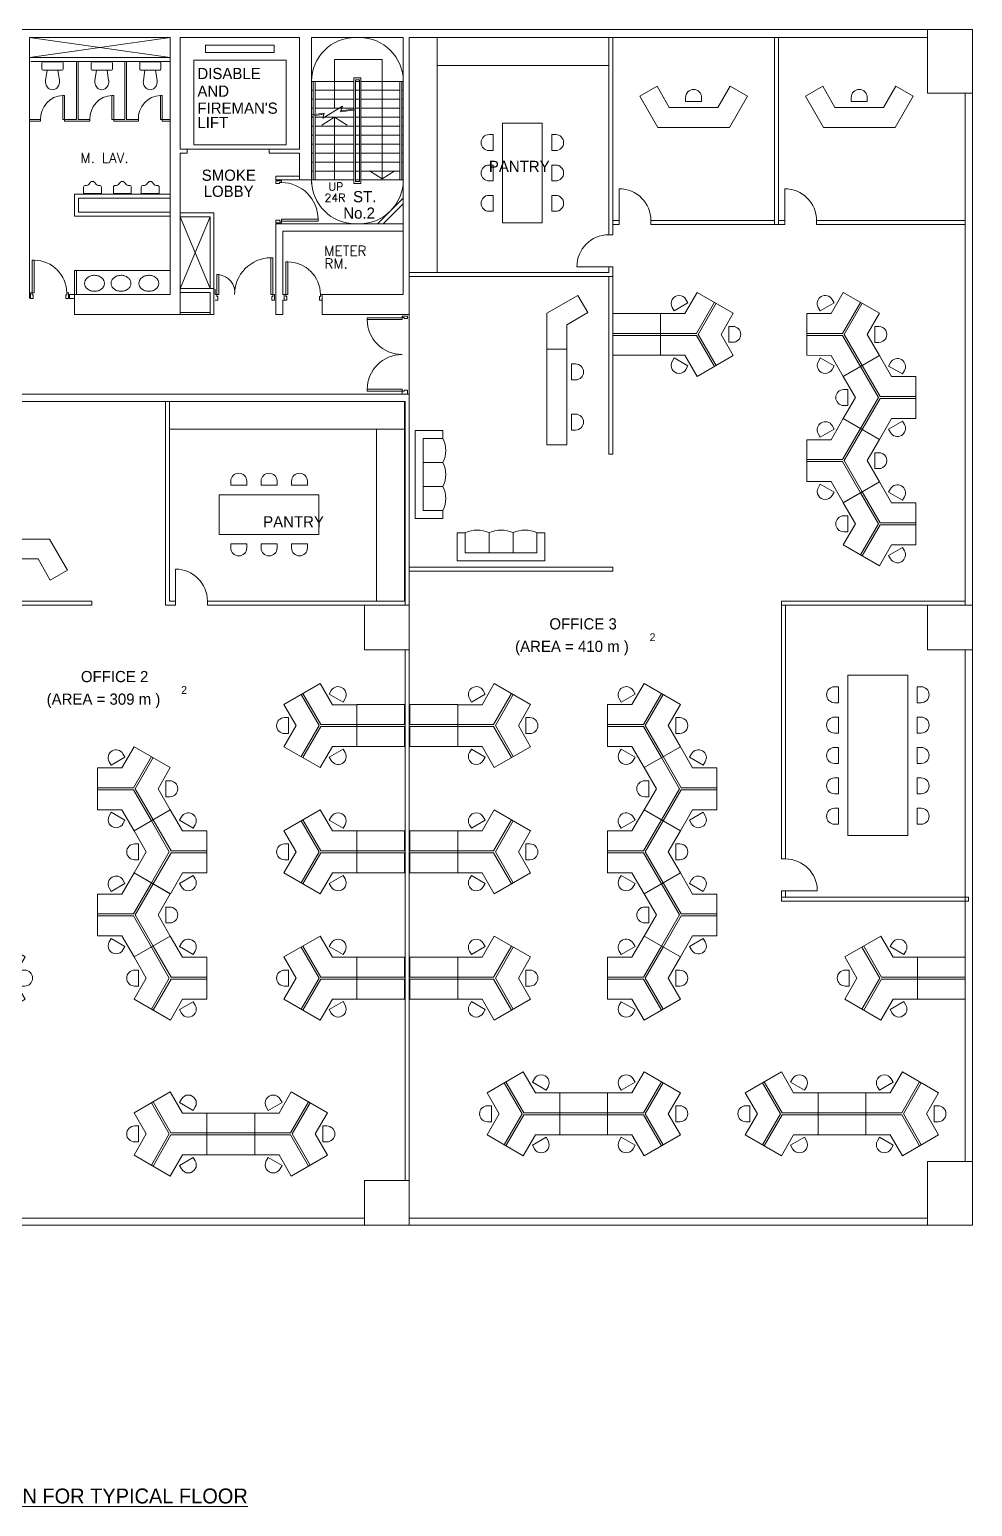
# Model space of a CAD drawing. Header units: millimetres. Extents: x 7453 to 109346, y -40506 to 46154.
# Drawn here: x 85679 to 109346, y -40506 to -3452 of the extents above; entities that cross this region are included whole.
import ezdxf
from ezdxf.enums import TextEntityAlignment as Align

# ---------------------------------------------------------------- set-up
doc = ezdxf.new("R2010")
doc.units = ezdxf.units.MM
doc.layers.get('0').update_dxf_attribs({"lineweight": 9})
doc.layers.add('ARCH', color=7, linetype='Continuous', lineweight=5)
doc.layers.add('Furniture', color=9, linetype='Continuous', lineweight=5)
doc.styles.add('20S', font='SIMPLEX.shx', dxfattribs={"height": 200})
doc.styles.add('25S', font='simplex', dxfattribs={"height": 250})

# ---------------------------------------------------------------- blocks, each defined once
blk = doc.blocks.new('desk B')
at = {"layer": 'Furniture', "lineweight": 15}
for p, q in [((-1059, 0), (-1584, -909)), ((-529, -306), (-1059, 0)), ((-529, -306), (0, 0)), ((525, -909), (0, 0)), ((-729, -14), (-729, -114)), ((-729, -114), (-329, -114)), ((-329, -14), (-329, -114)), ((-554, -926), (-1334, -476)), ((-529, -883), (-1309, -433)), ((-529, -883), (250, -433)), ((-504, -926), (275, -476)), ((-1054, -1215), (-1584, -909)), ((-554, -926), (-554, -1826)), ((-504, -926), (-504, -1826)), ((-504, -926), (-504, -1826)), ((-4, -1215), (525, -909)), ((-1407, -1188), (-1320, -1138)), ((-1120, -1484), (-1320, -1138)), ((-1054, -1215), (-1054, -1826)), ((-4, -1215), (-4, -1826)), ((262, -1138), (62, -1484)), ((348, -1188), (262, -1138)), ((-1207, -1534), (-1120, -1484)), ((-1054, -1826), (-4, -1826)), ((148, -1534), (62, -1484))]:
    blk.add_line(p, q, dxfattribs=at)
for centre, start, end in [((-529, -14), 0, 180), ((-1307, -1361), 120, 300), ((248, -1361), 240, 60)]:
    blk.add_arc(centre, 200, start, end, dxfattribs=at)
blk = doc.blocks.new('sofa 3-seater')
at = {"layer": 'Furniture', "lineweight": 15}
for p, q in [((-2200, 0), (0, 0)), ((0, 0), (0, -700)), ((-2200, 0), (-2200, -700)), ((-2000, -200), (-200, -200)), ((-2000, -200), (-2000, -700)), ((-1400, -200), (-1400, -700)), ((-800, -200), (-800, -700)), ((-200, -200), (-200, -700)), ((-2000, -700), (-2200, -700)), ((0, -700), (-200, -700))]:
    blk.add_line(p, q, dxfattribs=at)
for centre in [(-1700, -87), (-1100, -87), (-500, -87)]:
    blk.add_arc(centre, 683, 243.9323, 296.0677, dxfattribs=at)

msp = doc.modelspace()

# ---------------------------------------------------------------- linework, layer by layer
at = {"layer": 'ARCH', "lineweight": 15}
for p, q in [((95209, -3452), (64346, -3452)), ((64346, -3452), (109346, -3452)), ((95209, -3652), (108221, -3652)), ((100217, -3652), (100217, -8602)), ((100317, -3652), (100317, -8602)), ((109346, -3452), (109346, -33452)), ((109166, -5052), (109166, -17890)), ((100476, -8346), (100476, -7446)), ((104633, -8346), (104633, -7446)), ((100217, -8602), (100217, -8602)), ((100217, -8602), (100317, -8602)), ((100217, -9552), (95209, -9552)), ((100317, -9402), (99417, -9402)), ((100217, -9402), (100217, -9552)), ((100317, -9402), (100317, -9652)), ((100317, -9652), (95209, -9652)), ((92070, -10242), (92040, -10242)), ((89091, -17890), (89091, -12782)), ((89191, -17790), (89191, -12782)), ((95109, -12782), (95109, -17890)), ((95209, -12602), (95209, -17890)), ((89342, -17890), (89342, -16990)), ((100317, -16944), (95209, -16944)), ((100317, -17044), (95209, -17044)), ((100317, -16944), (100317, -17044)), ((89342, -17890), (89091, -17890)), ((89342, -17790), (89191, -17790)), ((95091, -17790), (90142, -17790)), ((90142, -17790), (90142, -17790)), ((90142, -17790), (90142, -17890)), ((95091, -17890), (90142, -17890)), ((94084, -19015), (94084, -17890)), ((108221, -19015), (108221, -17890)), ((95109, -19015), (95109, -32327)), ((95209, -19015), (95209, -32327)), ((109166, -19015), (109166, -31852)), ((104552, -25062), (105452, -25062)), ((94084, -33452), (94084, -32327)), ((94084, -33272), (79908, -33272)), ((108221, -33272), (95209, -33272)), ((109346, -33452), (64346, -33452))]:
    msp.add_line(p, q, dxfattribs=at)
at = {"layer": 'ARCH', "linetype": 'ByBlock', "lineweight": 9}
for p, q in [((85679, -3652), (89209, -4152)), ((85679, -4152), (89209, -3652)), ((89209, -3652), (85679, -3652)), ((85679, -3652), (85679, -10202)), ((89209, -3652), (89209, -10102)), ((89459, -3652), (89459, -6452)), ((92459, -3652), (89459, -3652)), ((92459, -3652), (92459, -6452)), ((92759, -3652), (92759, -7322)), ((92759, -3652), (93859, -3652)), ((95059, -3652), (93859, -3652)), ((95059, -3652), (95059, -10102)), ((95209, -3652), (95209, -10602)), ((90096, -3843), (91822, -3843)), ((90096, -4028), (90096, -3843)), ((91822, -4028), (90096, -4028)), ((91822, -3843), (91822, -4028)), ((89209, -4152), (85679, -4152)), ((85714, -4252), (87369, -4252)), ((86856, -5707), (86856, -4252)), ((86896, -5707), (86896, -4252)), ((89209, -4252), (87369, -4252)), ((88073, -5707), (88073, -4252)), ((88113, -5707), (88113, -4252)), ((89799, -6342), (89799, -4224)), ((89799, -4224), (92119, -4224)), ((92119, -4224), (92119, -6342)), ((93334, -5427), (93334, -4202)), ((93334, -4202), (94528, -4202)), ((94528, -7227), (94528, -4202)), ((93821, -4752), (92759, -4752)), ((92797, -5591), (92797, -4752)), ((92847, -5584), (92847, -4752)), ((93821, -5449), (93821, -4664)), ((93997, -4664), (93821, -4664)), ((93859, -5444), (93859, -4714)), ((93959, -4714), (93859, -4714)), ((93959, -4752), (93859, -4752)), ((93959, -7265), (93959, -4714)), ((93997, -7315), (93997, -4664)), ((95059, -4752), (93997, -4752)), ((94971, -7227), (94971, -4752)), ((95021, -7227), (95021, -4752)), ((95059, -4752), (95059, -4752)), ((86513, -5707), (86513, -5107)), ((86558, -5107), (86513, -5107)), ((86558, -5707), (86558, -5107)), ((87749, -5707), (87749, -5107)), ((87794, -5107), (87749, -5107)), ((87794, -5707), (87794, -5107)), ((88966, -5707), (88966, -5107)), ((89011, -5107), (88966, -5107)), ((89011, -5707), (89011, -5107)), ((92797, -4977), (92759, -4977)), ((93821, -4977), (92847, -4977)), ((93959, -4977), (93859, -4977)), ((94971, -4977), (93997, -4977)), ((95059, -4977), (95021, -4977)), ((92797, -5202), (92759, -5202)), ((92797, -5427), (92759, -5427)), ((92759, -5596), (93077, -5552)), ((93821, -5202), (92847, -5202)), ((93821, -5427), (92847, -5427)), ((93037, -5673), (93533, -5378)), ((93077, -5552), (93037, -5673)), ((93533, -5378), (93485, -5521)), ((93485, -5521), (93859, -5469)), ((93494, -5495), (93859, -5444)), ((93821, -7315), (93821, -5475)), ((93959, -5202), (93859, -5202)), ((93959, -5427), (93859, -5427)), ((93859, -7265), (93859, -5469)), ((94971, -5202), (93997, -5202)), ((94971, -5427), (93997, -5427)), ((95059, -5202), (95021, -5202)), ((95059, -5427), (95021, -5427)), ((85679, -5707), (85958, -5707)), ((85958, -5752), (85679, -5752)), ((85958, -5752), (85958, -5707)), ((86558, -5707), (86513, -5707)), ((86558, -5707), (86856, -5707)), ((86558, -5752), (86558, -5707)), ((87194, -5752), (86558, -5752)), ((86896, -5707), (87194, -5707)), ((87194, -5752), (87194, -5707)), ((87794, -5707), (87749, -5707)), ((87794, -5707), (88073, -5707)), ((87794, -5752), (87794, -5707)), ((88411, -5752), (87794, -5752)), ((88113, -5707), (88411, -5707)), ((88411, -5752), (88411, -5707)), ((89011, -5707), (88966, -5707)), ((89011, -5707), (89209, -5707)), ((89011, -5752), (89011, -5707)), ((89209, -5752), (89011, -5752)), ((92759, -5622), (93068, -5579)), ((92797, -5652), (92759, -5652)), ((92797, -5877), (92759, -5877)), ((92797, -7227), (92797, -5616)), ((92847, -7227), (92847, -5610)), ((93821, -5652), (92847, -5652)), ((93821, -5877), (92847, -5877)), ((93334, -5652), (93334, -7227)), ((93959, -5652), (93859, -5652)), ((93959, -5877), (93859, -5877)), ((94971, -5652), (93997, -5652)), ((94971, -5877), (93997, -5877)), ((95059, -5652), (95021, -5652)), ((95059, -5877), (95021, -5877)), ((92797, -6102), (92759, -6102)), ((93821, -6102), (92847, -6102)), ((93959, -6102), (93859, -6102)), ((94971, -6102), (93997, -6102)), ((95059, -6102), (95021, -6102)), ((89634, -6452), (89459, -6452)), ((89459, -6552), (89459, -10602)), ((89634, -6552), (89459, -6552)), ((89634, -6452), (91694, -6452)), ((89634, -6452), (89634, -6552)), ((92119, -6342), (89799, -6342)), ((92459, -6452), (91694, -6452)), ((91694, -6452), (91694, -6552)), ((92459, -6552), (91694, -6552)), ((92459, -6552), (92459, -7227)), ((92797, -6327), (92759, -6327)), ((92797, -6552), (92759, -6552)), ((93821, -6327), (92847, -6327)), ((93821, -6552), (92847, -6552)), ((93959, -6327), (93859, -6327)), ((93959, -6552), (93859, -6552)), ((94971, -6327), (93997, -6327)), ((94971, -6552), (93997, -6552)), ((95059, -6327), (95021, -6327)), ((95059, -6552), (95021, -6552)), ((92797, -6777), (92759, -6777)), ((92797, -7002), (92759, -7002)), ((93821, -6777), (92847, -6777)), ((93821, -7002), (92847, -7002)), ((93959, -6777), (93859, -6777)), ((93959, -7002), (93859, -7002)), ((94971, -6777), (93997, -6777)), ((94971, -7002), (93997, -7002)), ((95059, -6777), (95021, -6777)), ((92459, -7127), (91860, -7127)), ((91860, -7227), (91860, -7127)), ((92459, -7227), (91860, -7227)), ((92759, -7227), (92459, -7227)), ((93821, -7227), (92759, -7227)), ((93997, -7315), (93821, -7315)), ((93959, -7227), (93859, -7227)), ((93959, -7265), (93859, -7265)), ((95059, -7227), (93997, -7227)), ((89209, -7586), (86809, -7586)), ((86809, -8136), (86809, -7586)), ((89209, -7686), (86909, -7686)), ((86909, -8036), (86909, -7686)), ((94415, -8327), (95059, -7683)), ((89209, -8136), (86809, -8136)), ((89209, -8036), (86909, -8036)), ((90309, -8052), (89459, -8052)), ((90309, -8052), (90309, -10152)), ((94556, -8327), (95059, -7824)), ((89459, -8152), (90209, -9952)), ((90209, -8152), (89459, -9952)), ((90209, -8152), (89459, -8152)), ((90209, -8152), (90209, -9952)), ((91860, -8327), (95059, -8327)), ((91860, -8507), (91860, -8327)), ((91860, -10102), (91860, -8507)), ((92040, -8507), (95059, -8507)), ((92040, -10102), (92040, -8507)), ((91739, -9177), (91739, -10102)), ((91739, -9177), (91789, -9177)), ((91789, -10102), (91789, -9177)), ((86809, -9502), (89209, -9502)), ((86809, -10102), (86809, -9502)), ((86859, -10102), (86859, -9502)), ((90377, -9602), (90377, -10102)), ((90377, -9602), (90427, -9602)), ((90427, -10102), (90427, -9602)), ((89459, -9952), (90309, -9952)), ((90337, -10102), (90337, -9962)), ((86809, -10102), (86679, -10102)), ((86679, -10202), (86679, -10102)), ((86809, -10202), (86679, -10202)), ((86809, -10102), (89209, -10102)), ((86809, -10102), (86809, -10602)), ((89459, -10052), (90209, -10052)), ((90209, -10052), (90209, -10602)), ((90309, -10052), (90309, -10602)), ((90337, -10102), (90377, -10102)), ((90402, -10242), (90337, -10242)), ((90377, -10102), (90427, -10102)), ((90377, -10102), (90377, -10152)), ((90377, -10152), (90402, -10152)), ((90402, -10152), (90402, -10242)), ((91739, -10102), (91789, -10102)), ((91764, -10152), (91764, -10242)), ((91789, -10152), (91764, -10152)), ((91764, -10242), (91829, -10242)), ((91829, -10102), (91789, -10102)), ((91789, -10102), (91789, -10152)), ((91829, -10242), (91829, -10102)), ((91860, -10102), (91860, -10452)), ((91860, -10102), (91860, -10602)), ((92040, -10102), (92110, -10102)), ((92040, -10102), (92090, -10102)), ((92040, -10602), (92040, -10242)), ((92980, -10102), (95059, -10102)), ((93020, -10242), (93020, -10602)), ((86809, -10602), (89459, -10602)), ((90209, -10552), (89459, -10552)), ((90209, -10602), (89459, -10602)), ((90209, -10602), (90309, -10602)), ((92040, -10602), (91860, -10602)), ((95209, -10602), (93020, -10602)), ((95029, -10684), (94155, -10684)), ((94155, -10731), (94155, -10684)), ((94155, -10731), (95029, -10731)), ((95029, -10641), (95029, -10681)), ((95169, -10641), (95029, -10641)), ((95029, -10681), (95079, -10681)), ((95029, -10731), (95029, -10681)), ((95044, -10641), (95044, -10641)), ((95079, -10681), (95079, -10706)), ((95079, -10706), (95169, -10706)), ((95169, -10706), (95169, -10641)), ((94155, -12479), (95029, -12479)), ((94155, -12479), (94155, -12527)), ((95029, -12527), (94155, -12527)), ((95029, -12477), (95029, -12527)), ((95029, -12602), (95029, -12527)), ((95029, -12527), (95079, -12527)), ((95079, -12527), (95079, -12502)), ((95079, -12502), (95169, -12502)), ((95169, -12502), (95169, -12602)), ((82876, -12602), (95209, -12602)), ((82916, -12782), (95109, -12782)), ((95169, -12602), (95029, -12602)), ((95044, -12602), (95044, -12602)), ((95169, -12602), (95209, -12602))]:
    msp.add_line(p, q, dxfattribs=at)
at = {"layer": 'ARCH', "lineweight": 9}
for p, q in [((85991, -4449), (85991, -4284)), ((86011, -4264), (86501, -4264)), ((86521, -4284), (86521, -4449)), ((87228, -4449), (87228, -4284)), ((87248, -4264), (87738, -4264)), ((87758, -4284), (87758, -4449)), ((88444, -4449), (88444, -4284)), ((88464, -4264), (88954, -4264)), ((88974, -4284), (88974, -4449)), ((86238, -4474), (86010, -4469)), ((86124, -4471), (86083, -4734)), ((86274, -4474), (86501, -4469)), ((86388, -4471), (86429, -4734)), ((87475, -4474), (87247, -4469)), ((87360, -4471), (87320, -4734)), ((87510, -4474), (87738, -4469)), ((87625, -4471), (87665, -4734)), ((88691, -4474), (88464, -4469)), ((88577, -4471), (88536, -4734)), ((88727, -4474), (88955, -4469)), ((88841, -4471), (88882, -4734)), ((93334, -5652), (93015, -5853)), ((93654, -5853), (93334, -5652)), ((94213, -6998), (94532, -7198)), ((94532, -7198), (94852, -6998)), ((91860, -7317), (91860, -7252)), ((91860, -7252), (92000, -7252)), ((91950, -7317), (91860, -7317)), ((91950, -7292), (91950, -7317)), ((92000, -7292), (91950, -7292)), ((92000, -7252), (92000, -7292)), ((87035, -7562), (87035, -7412)), ((87484, -7562), (87035, -7562)), ((87484, -7562), (87484, -7412)), ((87785, -7562), (87785, -7412)), ((88234, -7562), (87785, -7562)), ((88234, -7562), (88234, -7412)), ((88485, -7562), (88485, -7412)), ((88934, -7562), (88485, -7562)), ((88934, -7562), (88934, -7412)), ((91860, -8237), (91860, -8302)), ((91950, -8237), (91860, -8237)), ((91860, -8302), (92000, -8302)), ((91950, -8262), (91950, -8237)), ((92000, -8262), (91950, -8262)), ((92000, -8212), (92000, -8262)), ((92920, -8212), (92000, -8212)), ((92000, -8262), (92920, -8262)), ((92000, -8302), (92000, -8262)), ((92920, -8212), (92920, -8262)), ((85744, -10062), (85744, -9242)), ((85794, -9242), (85744, -9242)), ((85794, -9242), (85794, -10062)), ((92110, -10102), (92110, -9282)), ((92160, -9282), (92110, -9282)), ((92160, -9282), (92160, -10102)), ((85704, -10062), (85744, -10062)), ((85704, -10202), (85704, -10062)), ((85769, -10202), (85704, -10202)), ((85744, -10062), (85744, -10112)), ((85794, -10062), (85744, -10062)), ((85744, -10112), (85769, -10112)), ((85769, -10112), (85769, -10202)), ((86614, -10112), (86589, -10112)), ((86589, -10112), (86589, -10202)), ((86589, -10202), (86654, -10202)), ((86654, -10062), (86614, -10062)), ((86614, -10062), (86614, -10112)), ((86654, -10202), (86654, -10062)), ((92070, -10102), (92110, -10102)), ((92070, -10242), (92070, -10102)), ((92135, -10242), (92070, -10242)), ((92110, -10102), (92110, -10152)), ((92160, -10102), (92110, -10102)), ((92110, -10152), (92135, -10152)), ((92135, -10152), (92135, -10242)), ((92980, -10152), (92955, -10152)), ((92955, -10152), (92955, -10242)), ((92955, -10242), (93020, -10242)), ((93020, -10102), (92980, -10102)), ((92980, -10102), (92980, -10152)), ((93020, -10242), (93020, -10102))]:
    msp.add_line(p, q, dxfattribs=at)
at = {"layer": 'ARCH', "lineweight": 15}
for points in [[(95209, -3652), (95209, -33272), (108221, -33272), (108221, -31852), (109166, -31852), (109166, -19015), (108221, -19015), (108221, -17890), (109166, -17890), (109166, -5052), (108221, -5052), (108221, -3652), (95209, -3652)], [(109346, -3452), (108221, -3452), (108221, -5052), (109346, -5052)], [(79908, -12782), (95109, -12782), (95109, -17890), (94084, -17890), (94084, -19015), (95109, -19015), (95109, -32327), (94084, -32327), (94084, -33272), (79908, -33272), (79908, -12782)]]:
    msp.add_lwpolyline(points, dxfattribs=at)
for points in [[(104374, -3652), (104374, -8346), (104474, -8346), (104474, -3652)], [(100476, -8246), (100476, -8346), (100317, -8346), (100317, -8246)], [(101276, -8246), (104374, -8246), (104374, -8346), (101276, -8346)], [(104633, -8246), (104633, -8346), (104474, -8346), (104474, -8246)], [(105433, -8246), (109166, -8246), (109166, -8346), (105433, -8346)], [(100217, -14105), (100217, -9652), (100317, -9652), (100317, -14105)], [(79908, -17790), (87240, -17790), (87240, -17890), (79908, -17890)], [(94084, -19015), (95209, -19015), (95209, -17890), (94084, -17890)], [(109166, -17790), (104552, -17790), (104552, -17890), (109166, -17890)], [(104652, -24262), (104652, -17890), (104552, -17890), (104552, -24262)], [(108221, -19015), (109346, -19015), (109346, -17890), (108221, -17890)], [(104652, -25062), (104552, -25062), (104552, -25221), (104652, -25221)], [(109246, -25221), (104552, -25221), (104552, -25321), (109246, -25321)], [(108221, -33452), (109346, -33452), (109346, -31852), (108221, -31852)], [(94084, -33452), (95209, -33452), (95209, -32327), (94084, -32327)]]:
    msp.add_lwpolyline(points, close=True, dxfattribs=at)
at = {"layer": 'ARCH', "linetype": 'Continuous', "lineweight": 9}
for points in [[(87061, -9819, -0.119639), (87079, -9745, -0.104884), (87134, -9678, -0.089094), (87220, -9631, -0.096836), (87310, -9619, -0.080438), (87408, -9635, -0.089094), (87487, -9678, -0.104884), (87542, -9745, -0.119639), (87560, -9819, -0.119639), (87542, -9894, -0.104884), (87487, -9961, -0.089094), (87408, -10004, -0.080438), (87310, -10020, -0.080438), (87212, -10004, -0.089094), (87134, -9961, -0.104884), (87079, -9894, -0.119639)], [(88226, -9819, 0.119639), (88208, -9745, 0.104884), (88153, -9678, 0.089094), (88067, -9631, 0.096836), (87977, -9619, 0.080438), (87879, -9635, 0.089094), (87800, -9678, 0.104884), (87745, -9745, 0.119639), (87727, -9819, 0.119639), (87745, -9894, 0.104884), (87800, -9961, 0.089094), (87879, -10004, 0.080438), (87977, -10020, 0.080438), (88075, -10004, 0.089094), (88153, -9961, 0.104884), (88208, -9894, 0.119639)], [(88924, -9819, 0.119639), (88906, -9745, 0.104884), (88851, -9678, 0.089094), (88764, -9631, 0.096836), (88674, -9619, 0.080438), (88576, -9635, 0.089094), (88498, -9678, 0.104884), (88443, -9745, 0.119639), (88425, -9819, 0.119639), (88443, -9894, 0.104884), (88498, -9961, 0.089094), (88576, -10004, 0.080438), (88674, -10020, 0.080438), (88772, -10004, 0.089094), (88851, -9961, 0.104884), (88906, -9894, 0.119639)]]:
    msp.add_lwpolyline(points, format="xyb", close=True, dxfattribs=at)
at = {"layer": 'ARCH', "linetype": 'ByBlock', "lineweight": 9}
for centre, radius, start, end in [((93859, -4752), 1100, 90, 180), ((93959, -4752), 1100, 0, 90), ((86535, -5685), 578, 92.2312, 182.2312), ((87772, -5685), 578, 92.2312, 182.2312), ((88988, -5685), 578, 92.2312, 182.2312), ((93859, -7227), 1100, 180, 270), ((93959, -7227), 1100, 270, 0), ((91744, -10095), 917, 90.3403, 180.4706), ((90377, -10052), 453, 353.6598, 83.6598), ((95029, -10731), 874, 180, 270), ((95029, -12479), 874, 90, 180)]:
    msp.add_arc(centre, radius, start, end, dxfattribs=at)
at = {"layer": 'ARCH', "lineweight": 9}
for centre, radius, start, end in [((86011, -4284), 20, 90, 180), ((86501, -4284), 20, 0, 90), ((87248, -4284), 20, 90, 180), ((87738, -4284), 20, 0, 90), ((88464, -4284), 20, 90, 180), ((88954, -4284), 20, 0, 90), ((86011, -4449), 20, 180, 268.7241), ((86281, -4765), 200, 171.1648, 203.6716), ((86256, -3674), 800, 268.7241, 271.2759), ((86231, -4765), 200, 336.3284, 8.8352), ((86501, -4449), 20, 271.2759, 0), ((87248, -4449), 20, 180, 268.7241), ((87517, -4765), 200, 171.1648, 203.6716), ((87493, -3674), 800, 268.7241, 271.2759), ((87468, -4765), 200, 336.3284, 8.8352), ((87738, -4449), 20, 271.2759, 0), ((88464, -4449), 20, 180, 268.7241), ((88734, -4765), 200, 171.1648, 203.6716), ((88709, -3674), 800, 268.7241, 271.2759), ((88685, -4765), 200, 336.3284, 8.8352), ((88954, -4449), 20, 271.2759, 0), ((86304, -4755), 226, 203.6716, 234.991), ((86256, -4814), 150, 237.7003, 302.2997), ((86207, -4755), 226, 305.009, 336.3284), ((87541, -4755), 226, 203.6716, 234.991), ((87493, -4814), 150, 237.7003, 302.2997), ((87444, -4755), 226, 305.009, 336.3284), ((88758, -4755), 226, 203.6716, 234.991), ((88709, -4814), 150, 237.7003, 302.2997), ((88661, -4755), 226, 305.009, 336.3284), ((87083, -7412), 49.3, 88.0635, 174.9796), ((87098, -7267), 96.8, 261.8449, 330.168), ((87262, -7351), 87, 91.5462, 155.8097), ((87257, -7351), 87, 24.1903, 88.4538), ((87420, -7267), 96.8, 209.832, 278.1551), ((87436, -7412), 49.3, 5.0204, 91.9365), ((87833, -7412), 49.3, 88.0635, 174.9796), ((87848, -7267), 96.8, 261.8449, 330.168), ((88012, -7351), 87, 91.5462, 155.8097), ((88007, -7351), 87, 24.1903, 88.4538), ((88170, -7267), 96.8, 209.832, 278.1551), ((88186, -7412), 49.3, 5.0204, 91.9365), ((88533, -7412), 49.3, 88.0635, 174.9796), ((88548, -7267), 96.8, 261.8449, 330.168), ((88712, -7351), 87, 91.5462, 155.8097), ((88707, -7351), 87, 24.1903, 88.4538), ((88870, -7267), 96.8, 209.832, 278.1551), ((88886, -7412), 49.3, 5.0204, 91.9365), ((92000, -8212), 920, 0, 90), ((85794, -10062), 820, 0, 90), ((92160, -10102), 820, 0, 90)]:
    msp.add_arc(centre, radius, start, end, dxfattribs=at)
at = {"layer": 'ARCH', "lineweight": 15}
for centre, start, end in [((100476, -8246), 0, 90), ((104633, -8246), 0, 90), ((100217, -9402), 90, 180), ((89342, -17790), 0, 90), ((104652, -25062), 0, 90)]:
    msp.add_arc(centre, 800, start, end, dxfattribs=at)
at = {"layer": 'Furniture', "lineweight": 15}
for p, q in [((101430, -4877), (100997, -5127)), ((101447, -5906), (100997, -5127)), ((101736, -5406), (101430, -4877)), ((102147, -5156), (102147, -5256)), ((102547, -5156), (102547, -5256)), ((102959, -5406), (103264, -4877)), ((103247, -5906), (103697, -5127)), ((103247, -5906), (103697, -5127)), ((103697, -5127), (103264, -4877)), ((105587, -4877), (105154, -5127)), ((105604, -5906), (105154, -5127)), ((105893, -5406), (105587, -4877)), ((106304, -5156), (106304, -5256)), ((106704, -5156), (106704, -5256)), ((107116, -5406), (107421, -4877)), ((107404, -5906), (107854, -5127)), ((107404, -5906), (107854, -5127)), ((107854, -5127), (107421, -4877)), ((101736, -5406), (102347, -5406)), ((102147, -5256), (102547, -5256)), ((102959, -5406), (102347, -5406)), ((105893, -5406), (106504, -5406)), ((106304, -5256), (106704, -5256)), ((107116, -5406), (106504, -5406)), ((101447, -5906), (102347, -5906)), ((103247, -5906), (102347, -5906)), ((105604, -5906), (106504, -5906)), ((107404, -5906), (106504, -5906)), ((97212, -6089), (97312, -6089)), ((97312, -6089), (97312, -6489)), ((98785, -6089), (98785, -6489)), ((98885, -6089), (98785, -6089)), ((97212, -6489), (97312, -6489)), ((98885, -6489), (98785, -6489)), ((97212, -6851), (97312, -6851)), ((97312, -7251), (97312, -6851)), ((98785, -7251), (98785, -6851)), ((98885, -6851), (98785, -6851)), ((97212, -7251), (97312, -7251)), ((98885, -7251), (98785, -7251)), ((97212, -7613), (97312, -7613)), ((97312, -8013), (97312, -7613)), ((98785, -8013), (98785, -7613)), ((98885, -7613), (98785, -7613)), ((98785, -8013), (98785, -7613)), ((97212, -8013), (97312, -8013)), ((98885, -8013), (98785, -8013)), ((98885, -8013), (98785, -8013)), ((98662, -10572), (99442, -10122)), ((99692, -10555), (99442, -10122)), ((98662, -10572), (98662, -11472)), ((98662, -10572), (98662, -11472)), ((99162, -10861), (99692, -10555)), ((99162, -10861), (99162, -11472)), ((99284, -12243), (99284, -11843)), ((99384, -11843), (99284, -11843)), ((99384, -12243), (99284, -12243)), ((99284, -13100), (99284, -13500)), ((99384, -13100), (99284, -13100)), ((99384, -13500), (99284, -13500)), ((90730, -14785), (90730, -14885)), ((91130, -14785), (91130, -14885)), ((91492, -14785), (91492, -14885)), ((91892, -14785), (91892, -14885)), ((92255, -14785), (92255, -14885)), ((92655, -14785), (92655, -14885)), ((90730, -14885), (91130, -14885)), ((91492, -14885), (91892, -14885)), ((92655, -14885), (92255, -14885)), ((86184, -16235), (85284, -16235)), ((86184, -16235), (85284, -16235)), ((86184, -16235), (86634, -17015)), ((90730, -16358), (91130, -16358)), ((90730, -16458), (90730, -16358)), ((90730, -16358), (91130, -16358)), ((90730, -16458), (90730, -16358)), ((91130, -16458), (91130, -16358)), ((91492, -16358), (91892, -16358)), ((91492, -16458), (91492, -16358)), ((91892, -16458), (91892, -16358)), ((92655, -16358), (92255, -16358)), ((92255, -16458), (92255, -16358)), ((92655, -16458), (92655, -16358)), ((85896, -16735), (85284, -16735)), ((85896, -16735), (86201, -17265)), ((86201, -17265), (86634, -17015)), ((105884, -19941), (105984, -19941)), ((105984, -19941), (105984, -20341)), ((107957, -19941), (107957, -20341)), ((108057, -19941), (107957, -19941)), ((105884, -20341), (105984, -20341)), ((108057, -20341), (107957, -20341)), ((105884, -20703), (105984, -20703)), ((105984, -21103), (105984, -20703)), ((107957, -21103), (107957, -20703)), ((108057, -20703), (107957, -20703)), ((105884, -21103), (105984, -21103)), ((108057, -21103), (107957, -21103)), ((105884, -21465), (105984, -21465)), ((105984, -21465), (105984, -21865)), ((107957, -21465), (107957, -21865)), ((108057, -21465), (107957, -21465)), ((105884, -21865), (105984, -21865)), ((105884, -22227), (105984, -22227)), ((105984, -22227), (105984, -22627)), ((108057, -21865), (107957, -21865)), ((107957, -22227), (107957, -22627)), ((108057, -22227), (107957, -22227)), ((105884, -22627), (105984, -22627)), ((108057, -22627), (107957, -22627)), ((105884, -22990), (105984, -22990)), ((105984, -23390), (105984, -22990)), ((107957, -23390), (107957, -22990)), ((108057, -22990), (107957, -22990)), ((105884, -23390), (105984, -23390)), ((108057, -23390), (107957, -23390))]:
    msp.add_line(p, q, dxfattribs=at)
for points in [[(95209, -9552), (95209, -3652), (95909, -3652), (95909, -9552)], [(95909, -3652), (95909, -4352), (100217, -4352), (100217, -3652)], [(97548, -5801), (97548, -8301), (98548, -8301), (98548, -5801)], [(101517, -11076), (101517, -10576), (100317, -10576), (100317, -11076)], [(98662, -11472), (99162, -11472), (99162, -13872), (98662, -13872)], [(101517, -11626), (101517, -11126), (100317, -11126), (100317, -11626)], [(89191, -12782), (95091, -12782), (95091, -13482), (89191, -13482)], [(95091, -13482), (94391, -13482), (94391, -17790), (95091, -17790)], [(92942, -15122), (90442, -15122), (90442, -16122), (92942, -16122)], [(106221, -23677), (106221, -19653), (107721, -19653), (107721, -23677)], [(93891, -20390), (93891, -20890), (95091, -20890), (95091, -20390)], [(96428, -20390), (96428, -20890), (95228, -20890), (95228, -20390)], [(93891, -20940), (93891, -21440), (95091, -21440), (95091, -20940)], [(96428, -20940), (96428, -21440), (95228, -21440), (95228, -20940)], [(93891, -24058), (93891, -23558), (95091, -23558), (95091, -24058)], [(96428, -24058), (96428, -23558), (95228, -23558), (95228, -24058)], [(93891, -24608), (93891, -24108), (95091, -24108), (95091, -24608)], [(96428, -24608), (96428, -24108), (95228, -24108), (95228, -24608)], [(93891, -27226), (93891, -26726), (95091, -26726), (95091, -27226)], [(96428, -27226), (96428, -26726), (95228, -26726), (95228, -27226)], [(107966, -27226), (107966, -26726), (109166, -26726), (109166, -27226)], [(93891, -27776), (93891, -27276), (95091, -27276), (95091, -27776)], [(96428, -27776), (96428, -27276), (95228, -27276), (95228, -27776)], [(107966, -27776), (107966, -27276), (109166, -27276), (109166, -27776)], [(98989, -30629), (98989, -30129), (100189, -30129), (100189, -30629)], [(106669, -30629), (106669, -30129), (105469, -30129), (105469, -30629)], [(91330, -31136), (91330, -30636), (90130, -30636), (90130, -31136)], [(98989, -31179), (98989, -30679), (100189, -30679), (100189, -31179)], [(106669, -31179), (106669, -30679), (105469, -30679), (105469, -31179)], [(91330, -31686), (91330, -31186), (90130, -31186), (90130, -31686)]]:
    msp.add_lwpolyline(points, close=True, dxfattribs=at)
for centre, start, end in [((102347, -5156), 0, 180), ((106504, -5156), 0, 180), ((97212, -6289), 90, 270), ((98885, -6289), 270, 90), ((97212, -7051), 90, 270), ((98885, -7051), 270, 90), ((97212, -7813), 90, 270), ((98885, -7813), 270, 90), ((98885, -7813), 270, 90), ((99384, -12043), 270, 90), ((99384, -13300), 270, 90), ((90930, -14785), 0, 180), ((91692, -14785), 0, 180), ((92455, -14785), 0, 180), ((90930, -16458), 180, 0), ((90930, -16458), 180, 0), ((91692, -16458), 180, 0), ((92455, -16458), 180, 0), ((105884, -20141), 90, 270), ((108057, -20141), 270, 90), ((105884, -20903), 90, 270), ((108057, -20903), 270, 90), ((105884, -21665), 90, 270), ((108057, -21665), 270, 90), ((105884, -22427), 90, 270), ((108057, -22427), 270, 90), ((105884, -23190), 90, 270), ((108057, -23190), 270, 90)]:
    msp.add_arc(centre, 200, start, end, dxfattribs=at)

# ---------------------------------------------------------------- block references
at = {"layer": 'Furniture', "lineweight": 15, "xscale": -1}
for name, p, rotation in [('desk B', (105185, -10576), 29.99999999999997), ('desk B', (103343, -10571), 270), ('desk B', (106102, -13214), 90), ('desk B', (105185, -13743), 29.99999999999997), ('sofa 3-seater', (95356, -15716), 90), ('desk B', (106102, -16382), 90), ('sofa 3-seater', (98615, -16780), 180), ('desk B', (100189, -20390), 29.99999999999997), ('desk B', (92065, -21445), 90), ('desk B', (101106, -23029), 90), ('desk B', (100189, -23558), 29.99999999999997), ('desk B', (98254, -23554), 270), ('desk B', (101106, -26196), 90), ('desk B', (100189, -26726), 29.99999999999997), ('desk B', (85569, -26721), 270), ('desk B', (98254, -26721), 270), ('desk B', (102015, -30125), 270), ('desk B', (108495, -30125), 270), ('desk B', (93156, -30632), 270)]:
    msp.add_blockref(name, p, dxfattribs=dict(at, rotation=rotation))
at = {"layer": 'Furniture', "lineweight": 15}
for p, rotation in [((98254, -21445), 270), ((89213, -23029), 270), ((90130, -23558), 330.0000000000001), ((92065, -23554), 90.00000000000001), ((89213, -26196), 270), ((90130, -26726), 330.0000000000001), ((92065, -26721), 90.00000000000001), ((106140, -26721), 90.00000000000001), ((97162, -30125), 90.00000000000001), ((103643, -30125), 90.00000000000001), ((88304, -30632), 90.00000000000001)]:
    msp.add_blockref('desk B', p, dxfattribs=dict(at, rotation=rotation))

# ---------------------------------------------------------------- texts
at = {"linetype": 'ByBlock', "lineweight": 15}
msp.add_text('%%UPOWER LAYOUT PLAN FOR TYPICAL FLOOR', height=375, dxfattribs=at).set_placement((80374, -40431))
at = {"layer": 'ARCH', "linetype": 'ByBlock', "lineweight": 9}
for s, height, p in [('DISABLE', 281.2, (89893, -4696)), ('AND', 281.2, (89893, -5139)), ("FIREMAN'S", 281.2, (89893, -5565)), ('LIFT', 281.2, (89893, -5926)), ('SMOKE', 281.2, (90002, -7248)), ('PANTRY', 281.2, (97209, -7027)), ('LOBBY', 281.2, (90050, -7651)), ('ST.', 281.2, (93800, -7785)), ('No.2', 281.2, (93554, -8198)), ('PANTRY', 281.2, (91543, -15943)), ('OFFICE 3', 281.2, (98727, -18504)), ('(AREA = 410 m )', 281.25, (97867, -19069)), (' 2', 196.9, (101170, -18797)), ('OFFICE 2', 281.2, (86969, -19826)), (' 2', 196.9, (89412, -20120)), ('(AREA = 309 m )', 281.25, (86109, -20392))]:
    msp.add_text(s, height=height, dxfattribs=at).set_placement(p)
at = {"layer": 'ARCH', "linetype": 'ByBlock', "lineweight": 9, "style": '25S'}
msp.add_text('M. LAV.', height=250, dxfattribs=at).set_placement((87562, -6672), align=Align.MIDDLE)
at = {"layer": 'ARCH', "linetype": 'ByBlock', "lineweight": 9}
for s, height, style, p in [('UP', 200, '20S', (93184, -7494)), ('24R', 200, '20S', (93084, -7773)), ('METER', 250, '25S', (93076, -9132)), ('RM.', 250, '25S', (93079, -9449))]:
    msp.add_text(s, height=height, dxfattribs=dict(at, style=style)).set_placement(p)

doc.saveas('drawing.dxf')
